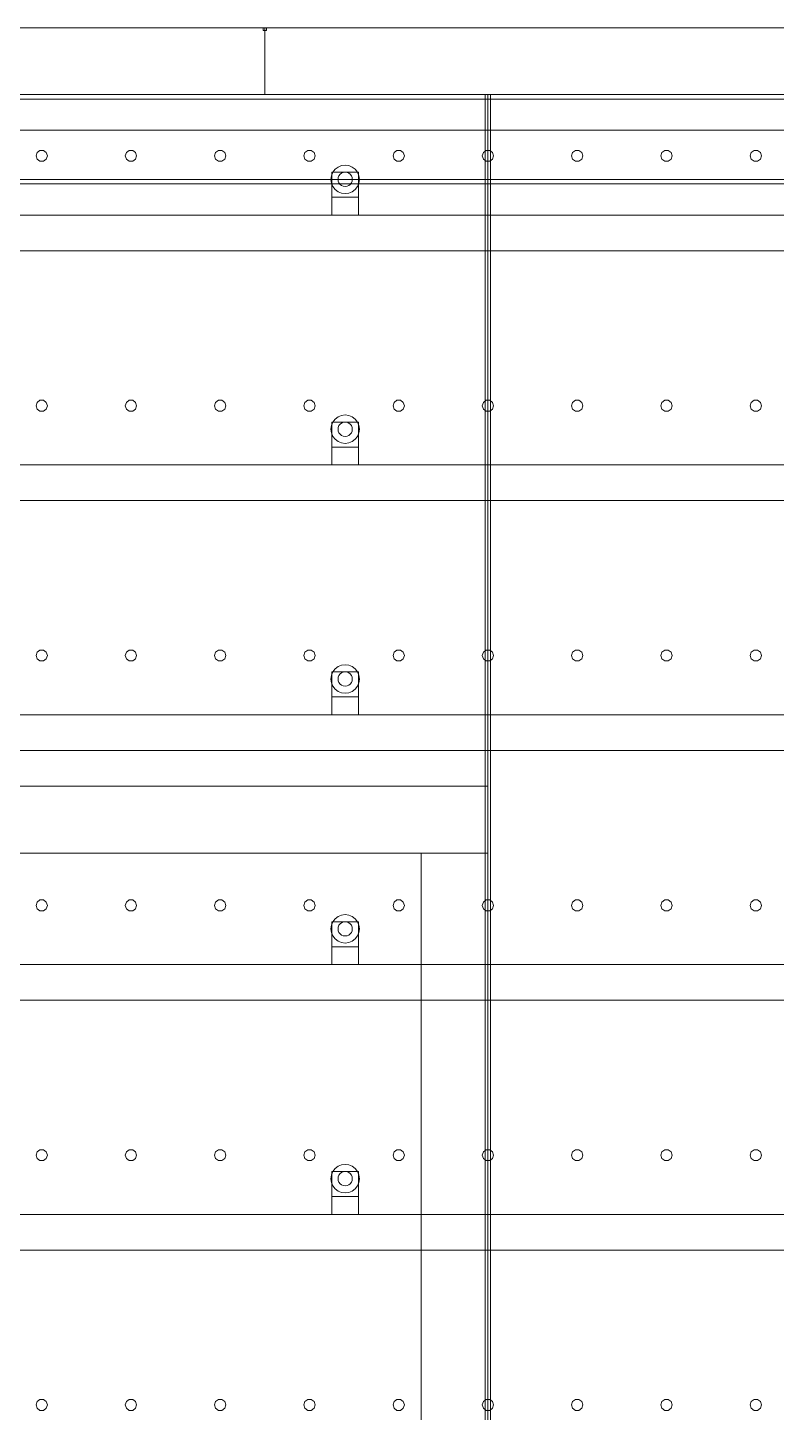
# Model space of a CAD drawing. Header units: millimetres. Extents: x -1970 to 59977, y -65068 to 6837.
# Drawn here: x 42324 to 43162, y 1448 to 3000 of the extents above; entities that cross this region are included whole.
import ezdxf

# ---------------------------------------------------------------- set-up
doc = ezdxf.new("R2010")
doc.units = ezdxf.units.MM
doc.layers.add('lateral_secador', color=7, linetype='Continuous', lineweight=0)

msp = doc.modelspace()

# ---------------------------------------------------------------- linework, layer by layer
at = {"layer": 'lateral_secador'}
for p, q in [((41589.253, 3000), (42589.253, 3000)), ((42587.253, 3000), (42591.253, 3000)), ((42587.253, 3000), (42587.253, 2997)), ((42587.253, 2997), (42591.253, 2997)), ((42589.253, 2925), (42589.253, 3000)), ((42589.253, 3000), (43589.253, 3000)), ((42591.253, 2997), (42591.253, 3000)), ((38839.253, 2925), (58839.253, 2925)), ((38839.253, 2920), (58839.253, 2920)), ((41589.253, 2925), (42589.253, 2925)), ((41839.253, 2925), (42839.253, 2925)), ((42589.253, 2925), (43589.253, 2925)), ((42836.253, 2925), (42842.253, 2925)), ((42836.253, 2925), (42836.253, 60)), ((42839.253, 0), (42839.253, 2925)), ((42839.253, 2925), (43839.253, 2925)), ((42842.253, 60), (42842.253, 2925)), ((38839.253, 2885), (58839.253, 2885)), ((42334.116, 2860.082), (42332.903, 2856.35)), ((42332.903, 2856.35), (42334.116, 2852.618)), ((42337.291, 2862.389), (42334.116, 2860.082)), ((42341.215, 2862.389), (42337.291, 2862.389)), ((42344.39, 2860.082), (42341.215, 2862.389)), ((42345.603, 2856.35), (42344.39, 2860.082)), ((42344.39, 2852.618), (42345.603, 2856.35)), ((42434.116, 2860.082), (42432.903, 2856.35)), ((42432.903, 2856.35), (42434.116, 2852.618)), ((42437.291, 2862.389), (42434.116, 2860.082)), ((42441.215, 2862.389), (42437.291, 2862.389)), ((42444.39, 2860.082), (42441.215, 2862.389)), ((42445.603, 2856.35), (42444.39, 2860.082)), ((42444.39, 2852.618), (42445.603, 2856.35)), ((42534.116, 2860.082), (42532.903, 2856.35)), ((42532.903, 2856.35), (42534.116, 2852.618)), ((42537.291, 2862.389), (42534.116, 2860.082)), ((42541.215, 2862.389), (42537.291, 2862.389)), ((42544.39, 2860.082), (42541.215, 2862.389)), ((42545.603, 2856.35), (42544.39, 2860.082)), ((42544.39, 2852.618), (42545.603, 2856.35)), ((42634.116, 2860.082), (42632.903, 2856.35)), ((42632.903, 2856.35), (42634.116, 2852.618)), ((42637.291, 2862.389), (42634.116, 2860.082)), ((42641.215, 2862.389), (42637.291, 2862.389)), ((42644.39, 2860.082), (42641.215, 2862.389)), ((42645.603, 2856.35), (42644.39, 2860.082)), ((42644.39, 2852.618), (42645.603, 2856.35)), ((42734.116, 2860.082), (42732.903, 2856.35)), ((42732.903, 2856.35), (42734.116, 2852.618)), ((42737.291, 2862.389), (42734.116, 2860.082)), ((42741.215, 2862.389), (42737.291, 2862.389)), ((42744.39, 2860.082), (42741.215, 2862.389)), ((42745.603, 2856.35), (42744.39, 2860.082)), ((42744.39, 2852.618), (42745.603, 2856.35)), ((42834.116, 2860.082), (42832.903, 2856.35)), ((42832.903, 2856.35), (42834.116, 2852.618)), ((42837.291, 2862.389), (42834.116, 2860.082)), ((42841.215, 2862.389), (42837.291, 2862.389)), ((42844.39, 2860.082), (42841.215, 2862.389)), ((42845.603, 2856.35), (42844.39, 2860.082)), ((42844.39, 2852.618), (42845.603, 2856.35)), ((42934.116, 2860.082), (42932.903, 2856.35)), ((42932.903, 2856.35), (42934.116, 2852.618)), ((42937.291, 2862.389), (42934.116, 2860.082)), ((42941.215, 2862.389), (42937.291, 2862.389)), ((42944.39, 2860.082), (42941.215, 2862.389)), ((42945.603, 2856.35), (42944.39, 2860.082)), ((42944.39, 2852.618), (42945.603, 2856.35)), ((43034.116, 2860.082), (43032.903, 2856.35)), ((43032.903, 2856.35), (43034.116, 2852.618)), ((43037.291, 2862.389), (43034.116, 2860.082)), ((43041.215, 2862.389), (43037.291, 2862.389)), ((43044.39, 2860.082), (43041.215, 2862.389)), ((43045.603, 2856.35), (43044.39, 2860.082)), ((43044.39, 2852.618), (43045.603, 2856.35)), ((43134.116, 2860.082), (43132.903, 2856.35)), ((43132.903, 2856.35), (43134.116, 2852.618)), ((43137.291, 2862.389), (43134.116, 2860.082)), ((43141.215, 2862.389), (43137.291, 2862.389)), ((43144.39, 2860.082), (43141.215, 2862.389)), ((43145.603, 2856.35), (43144.39, 2860.082)), ((43144.39, 2852.618), (43145.603, 2856.35)), ((42334.116, 2852.618), (42337.291, 2850.311)), ((42337.291, 2850.311), (42341.215, 2850.311)), ((42341.215, 2850.311), (42344.39, 2852.618)), ((42434.116, 2852.618), (42437.291, 2850.311)), ((42437.291, 2850.311), (42441.215, 2850.311)), ((42441.215, 2850.311), (42444.39, 2852.618)), ((42534.116, 2852.618), (42537.291, 2850.311)), ((42537.291, 2850.311), (42541.215, 2850.311)), ((42541.215, 2850.311), (42544.39, 2852.618)), ((42634.116, 2852.618), (42637.291, 2850.311)), ((42637.291, 2850.311), (42641.215, 2850.311)), ((42641.215, 2850.311), (42644.39, 2852.618)), ((42667.939, 2841.314), (42665.397, 2838)), ((42671.253, 2843.856), (42667.939, 2841.314)), ((42675.112, 2845.455), (42671.253, 2843.856)), ((42679.253, 2846), (42675.112, 2845.455)), ((42683.394, 2845.455), (42679.253, 2846)), ((42687.253, 2843.856), (42683.394, 2845.455)), ((42690.567, 2841.314), (42687.253, 2843.856)), ((42693.109, 2838), (42690.567, 2841.314)), ((42734.116, 2852.618), (42737.291, 2850.311)), ((42737.291, 2850.311), (42741.215, 2850.311)), ((42741.215, 2850.311), (42744.39, 2852.618)), ((42834.116, 2852.618), (42837.291, 2850.311)), ((42837.291, 2850.311), (42841.215, 2850.311)), ((42841.215, 2850.311), (42844.39, 2852.618)), ((42934.116, 2852.618), (42937.291, 2850.311)), ((42937.291, 2850.311), (42941.215, 2850.311)), ((42941.215, 2850.311), (42944.39, 2852.618)), ((43034.116, 2852.618), (43037.291, 2850.311)), ((43037.291, 2850.311), (43041.215, 2850.311)), ((43041.215, 2850.311), (43044.39, 2852.618)), ((43134.116, 2852.618), (43137.291, 2850.311)), ((43137.291, 2850.311), (43141.215, 2850.311)), ((43141.215, 2850.311), (43144.39, 2852.618)), ((38839.253, 2830), (58839.253, 2830)), ((38839.253, 2825), (58839.253, 2825)), ((42663.798, 2834.141), (42663.253, 2830)), ((42663.253, 2830), (42663.798, 2825.859)), ((42665.397, 2838), (42663.798, 2834.141)), ((42663.798, 2825.859), (42665.397, 2822)), ((42664.253, 2838), (42694.253, 2838)), ((42664.253, 2838), (42664.253, 2810)), ((42671.526, 2832.071), (42671.253, 2830)), ((42671.253, 2830), (42671.526, 2827.929)), ((42672.325, 2834), (42671.526, 2832.071)), ((42671.526, 2827.929), (42672.325, 2826)), ((42673.596, 2835.657), (42672.325, 2834)), ((42672.325, 2826), (42673.596, 2824.343)), ((42675.253, 2836.928), (42673.596, 2835.657)), ((42677.182, 2837.727), (42675.253, 2836.928)), ((42679.253, 2838), (42677.182, 2837.727)), ((42681.324, 2837.727), (42679.253, 2838)), ((42683.253, 2836.928), (42681.324, 2837.727)), ((42684.91, 2835.657), (42683.253, 2836.928)), ((42686.181, 2834), (42684.91, 2835.657)), ((42684.91, 2824.343), (42686.181, 2826)), ((42686.98, 2832.071), (42686.181, 2834)), ((42686.181, 2826), (42686.98, 2827.929)), ((42687.253, 2830), (42686.98, 2832.071)), ((42686.98, 2827.929), (42687.253, 2830)), ((42694.708, 2834.141), (42693.109, 2838)), ((42693.109, 2822), (42694.708, 2825.859)), ((42694.253, 2810), (42694.253, 2838)), ((42695.253, 2830), (42694.708, 2834.141)), ((42694.708, 2825.859), (42695.253, 2830)), ((42664.253, 2810), (42694.253, 2810)), ((42664.253, 2810), (42664.253, 2790)), ((42665.397, 2822), (42667.939, 2818.686)), ((42667.939, 2818.686), (42671.253, 2816.144)), ((42671.253, 2816.144), (42675.112, 2814.545)), ((42673.596, 2824.343), (42675.253, 2823.072)), ((42675.112, 2814.545), (42679.253, 2814)), ((42675.253, 2823.072), (42677.182, 2822.273)), ((42677.182, 2822.273), (42679.253, 2822)), ((42679.253, 2822), (42681.324, 2822.273)), ((42679.253, 2814), (42683.394, 2814.545)), ((42681.324, 2822.273), (42683.253, 2823.072)), ((42683.253, 2823.072), (42684.91, 2824.343)), ((42683.394, 2814.545), (42687.253, 2816.144)), ((42687.253, 2816.144), (42690.567, 2818.686)), ((42690.567, 2818.686), (42693.109, 2822)), ((42694.253, 2790), (42694.253, 2810)), ((39189.253, 2790), (58489.253, 2790)), ((42664.253, 2790), (42694.253, 2790)), ((39189.253, 2750), (58489.253, 2750)), ((42334.116, 2580.082), (42332.903, 2576.35)), ((42332.903, 2576.35), (42334.116, 2572.618)), ((42337.291, 2582.389), (42334.116, 2580.082)), ((42341.215, 2582.389), (42337.291, 2582.389)), ((42344.39, 2580.082), (42341.215, 2582.389)), ((42345.603, 2576.35), (42344.39, 2580.082)), ((42344.39, 2572.618), (42345.603, 2576.35)), ((42434.116, 2580.082), (42432.903, 2576.35)), ((42432.903, 2576.35), (42434.116, 2572.618)), ((42437.291, 2582.389), (42434.116, 2580.082)), ((42441.215, 2582.389), (42437.291, 2582.389)), ((42444.39, 2580.082), (42441.215, 2582.389)), ((42445.603, 2576.35), (42444.39, 2580.082)), ((42444.39, 2572.618), (42445.603, 2576.35)), ((42534.116, 2580.082), (42532.903, 2576.35)), ((42532.903, 2576.35), (42534.116, 2572.618)), ((42537.291, 2582.389), (42534.116, 2580.082)), ((42541.215, 2582.389), (42537.291, 2582.389)), ((42544.39, 2580.082), (42541.215, 2582.389)), ((42545.603, 2576.35), (42544.39, 2580.082)), ((42544.39, 2572.618), (42545.603, 2576.35)), ((42634.116, 2580.082), (42632.903, 2576.35)), ((42632.903, 2576.35), (42634.116, 2572.618)), ((42637.291, 2582.389), (42634.116, 2580.082)), ((42641.215, 2582.389), (42637.291, 2582.389)), ((42644.39, 2580.082), (42641.215, 2582.389)), ((42645.603, 2576.35), (42644.39, 2580.082)), ((42644.39, 2572.618), (42645.603, 2576.35)), ((42734.116, 2580.082), (42732.903, 2576.35)), ((42732.903, 2576.35), (42734.116, 2572.618)), ((42737.291, 2582.389), (42734.116, 2580.082)), ((42741.215, 2582.389), (42737.291, 2582.389)), ((42744.39, 2580.082), (42741.215, 2582.389)), ((42745.603, 2576.35), (42744.39, 2580.082)), ((42744.39, 2572.618), (42745.603, 2576.35)), ((42834.116, 2580.082), (42832.903, 2576.35)), ((42832.903, 2576.35), (42834.116, 2572.618)), ((42837.291, 2582.389), (42834.116, 2580.082)), ((42841.215, 2582.389), (42837.291, 2582.389)), ((42844.39, 2580.082), (42841.215, 2582.389)), ((42845.603, 2576.35), (42844.39, 2580.082)), ((42844.39, 2572.618), (42845.603, 2576.35)), ((42934.116, 2580.082), (42932.903, 2576.35)), ((42932.903, 2576.35), (42934.116, 2572.618)), ((42937.291, 2582.389), (42934.116, 2580.082)), ((42941.215, 2582.389), (42937.291, 2582.389)), ((42944.39, 2580.082), (42941.215, 2582.389)), ((42945.603, 2576.35), (42944.39, 2580.082)), ((42944.39, 2572.618), (42945.603, 2576.35)), ((43034.116, 2580.082), (43032.903, 2576.35)), ((43032.903, 2576.35), (43034.116, 2572.618)), ((43037.291, 2582.389), (43034.116, 2580.082)), ((43041.215, 2582.389), (43037.291, 2582.389)), ((43044.39, 2580.082), (43041.215, 2582.389)), ((43045.603, 2576.35), (43044.39, 2580.082)), ((43044.39, 2572.618), (43045.603, 2576.35)), ((43134.116, 2580.082), (43132.903, 2576.35)), ((43132.903, 2576.35), (43134.116, 2572.618)), ((43137.291, 2582.389), (43134.116, 2580.082)), ((43141.215, 2582.389), (43137.291, 2582.389)), ((43144.39, 2580.082), (43141.215, 2582.389)), ((43145.603, 2576.35), (43144.39, 2580.082)), ((43144.39, 2572.618), (43145.603, 2576.35)), ((42334.116, 2572.618), (42337.291, 2570.311)), ((42337.291, 2570.311), (42341.215, 2570.311)), ((42341.215, 2570.311), (42344.39, 2572.618)), ((42434.116, 2572.618), (42437.291, 2570.311)), ((42437.291, 2570.311), (42441.215, 2570.311)), ((42441.215, 2570.311), (42444.39, 2572.618)), ((42534.116, 2572.618), (42537.291, 2570.311)), ((42537.291, 2570.311), (42541.215, 2570.311)), ((42541.215, 2570.311), (42544.39, 2572.618)), ((42634.116, 2572.618), (42637.291, 2570.311)), ((42637.291, 2570.311), (42641.215, 2570.311)), ((42641.215, 2570.311), (42644.39, 2572.618)), ((42667.939, 2561.314), (42665.397, 2558)), ((42671.253, 2563.856), (42667.939, 2561.314)), ((42675.112, 2565.455), (42671.253, 2563.856)), ((42679.253, 2566), (42675.112, 2565.455)), ((42683.394, 2565.455), (42679.253, 2566)), ((42687.253, 2563.856), (42683.394, 2565.455)), ((42690.567, 2561.314), (42687.253, 2563.856)), ((42693.109, 2558), (42690.567, 2561.314)), ((42734.116, 2572.618), (42737.291, 2570.311)), ((42737.291, 2570.311), (42741.215, 2570.311)), ((42741.215, 2570.311), (42744.39, 2572.618)), ((42834.116, 2572.618), (42837.291, 2570.311)), ((42837.291, 2570.311), (42841.215, 2570.311)), ((42841.215, 2570.311), (42844.39, 2572.618)), ((42934.116, 2572.618), (42937.291, 2570.311)), ((42937.291, 2570.311), (42941.215, 2570.311)), ((42941.215, 2570.311), (42944.39, 2572.618)), ((43034.116, 2572.618), (43037.291, 2570.311)), ((43037.291, 2570.311), (43041.215, 2570.311)), ((43041.215, 2570.311), (43044.39, 2572.618)), ((43134.116, 2572.618), (43137.291, 2570.311)), ((43137.291, 2570.311), (43141.215, 2570.311)), ((43141.215, 2570.311), (43144.39, 2572.618)), ((42663.798, 2554.141), (42663.253, 2550)), ((42663.253, 2550), (42663.798, 2545.859)), ((42665.397, 2558), (42663.798, 2554.141)), ((42663.798, 2545.859), (42665.397, 2542)), ((42664.253, 2558), (42694.253, 2558)), ((42664.253, 2558), (42664.253, 2530)), ((42671.526, 2552.071), (42671.253, 2550)), ((42671.253, 2550), (42671.526, 2547.929)), ((42672.325, 2554), (42671.526, 2552.071)), ((42671.526, 2547.929), (42672.325, 2546)), ((42673.596, 2555.657), (42672.325, 2554)), ((42672.325, 2546), (42673.596, 2544.343)), ((42675.253, 2556.928), (42673.596, 2555.657)), ((42677.182, 2557.727), (42675.253, 2556.928)), ((42679.253, 2558), (42677.182, 2557.727)), ((42681.324, 2557.727), (42679.253, 2558)), ((42683.253, 2556.928), (42681.324, 2557.727)), ((42684.91, 2555.657), (42683.253, 2556.928)), ((42686.181, 2554), (42684.91, 2555.657)), ((42684.91, 2544.343), (42686.181, 2546)), ((42686.98, 2552.071), (42686.181, 2554)), ((42686.181, 2546), (42686.98, 2547.929)), ((42687.253, 2550), (42686.98, 2552.071)), ((42686.98, 2547.929), (42687.253, 2550)), ((42694.708, 2554.141), (42693.109, 2558)), ((42693.109, 2542), (42694.708, 2545.859)), ((42694.253, 2530), (42694.253, 2558)), ((42695.253, 2550), (42694.708, 2554.141)), ((42694.708, 2545.859), (42695.253, 2550)), ((42664.253, 2530), (42694.253, 2530)), ((42664.253, 2530), (42664.253, 2510)), ((42665.397, 2542), (42667.939, 2538.686)), ((42667.939, 2538.686), (42671.253, 2536.144)), ((42671.253, 2536.144), (42675.112, 2534.545)), ((42673.596, 2544.343), (42675.253, 2543.072)), ((42675.112, 2534.545), (42679.253, 2534)), ((42675.253, 2543.072), (42677.182, 2542.273)), ((42677.182, 2542.273), (42679.253, 2542)), ((42679.253, 2542), (42681.324, 2542.273)), ((42679.253, 2534), (42683.394, 2534.545)), ((42681.324, 2542.273), (42683.253, 2543.072)), ((42683.253, 2543.072), (42684.91, 2544.343)), ((42683.394, 2534.545), (42687.253, 2536.144)), ((42687.253, 2536.144), (42690.567, 2538.686)), ((42690.567, 2538.686), (42693.109, 2542)), ((42694.253, 2510), (42694.253, 2530)), ((39189.253, 2510), (58489.253, 2510)), ((42664.253, 2510), (42694.253, 2510)), ((39189.253, 2470), (58489.253, 2470)), ((42334.116, 2300.082), (42332.903, 2296.35)), ((42337.291, 2302.389), (42334.116, 2300.082)), ((42341.215, 2302.389), (42337.291, 2302.389)), ((42344.39, 2300.082), (42341.215, 2302.389)), ((42345.603, 2296.35), (42344.39, 2300.082)), ((42434.116, 2300.082), (42432.903, 2296.35)), ((42437.291, 2302.389), (42434.116, 2300.082)), ((42441.215, 2302.389), (42437.291, 2302.389)), ((42444.39, 2300.082), (42441.215, 2302.389)), ((42445.603, 2296.35), (42444.39, 2300.082)), ((42534.116, 2300.082), (42532.903, 2296.35)), ((42537.291, 2302.389), (42534.116, 2300.082)), ((42541.215, 2302.389), (42537.291, 2302.389)), ((42544.39, 2300.082), (42541.215, 2302.389)), ((42545.603, 2296.35), (42544.39, 2300.082)), ((42634.116, 2300.082), (42632.903, 2296.35)), ((42637.291, 2302.389), (42634.116, 2300.082)), ((42641.215, 2302.389), (42637.291, 2302.389)), ((42644.39, 2300.082), (42641.215, 2302.389)), ((42645.603, 2296.35), (42644.39, 2300.082)), ((42734.116, 2300.082), (42732.903, 2296.35)), ((42737.291, 2302.389), (42734.116, 2300.082)), ((42741.215, 2302.389), (42737.291, 2302.389)), ((42744.39, 2300.082), (42741.215, 2302.389)), ((42745.603, 2296.35), (42744.39, 2300.082)), ((42834.116, 2300.082), (42832.903, 2296.35)), ((42837.291, 2302.389), (42834.116, 2300.082)), ((42841.215, 2302.389), (42837.291, 2302.389)), ((42844.39, 2300.082), (42841.215, 2302.389)), ((42845.603, 2296.35), (42844.39, 2300.082)), ((42934.116, 2300.082), (42932.903, 2296.35)), ((42937.291, 2302.389), (42934.116, 2300.082)), ((42941.215, 2302.389), (42937.291, 2302.389)), ((42944.39, 2300.082), (42941.215, 2302.389)), ((42945.603, 2296.35), (42944.39, 2300.082)), ((43034.116, 2300.082), (43032.903, 2296.35)), ((43037.291, 2302.389), (43034.116, 2300.082)), ((43041.215, 2302.389), (43037.291, 2302.389)), ((43044.39, 2300.082), (43041.215, 2302.389)), ((43045.603, 2296.35), (43044.39, 2300.082)), ((43134.116, 2300.082), (43132.903, 2296.35)), ((43137.291, 2302.389), (43134.116, 2300.082)), ((43141.215, 2302.389), (43137.291, 2302.389)), ((43144.39, 2300.082), (43141.215, 2302.389)), ((43145.603, 2296.35), (43144.39, 2300.082)), ((42332.903, 2296.35), (42334.116, 2292.618)), ((42334.116, 2292.618), (42337.291, 2290.311)), ((42337.291, 2290.311), (42341.215, 2290.311)), ((42341.215, 2290.311), (42344.39, 2292.618)), ((42344.39, 2292.618), (42345.603, 2296.35)), ((42432.903, 2296.35), (42434.116, 2292.618)), ((42434.116, 2292.618), (42437.291, 2290.311)), ((42437.291, 2290.311), (42441.215, 2290.311)), ((42441.215, 2290.311), (42444.39, 2292.618)), ((42444.39, 2292.618), (42445.603, 2296.35)), ((42532.903, 2296.35), (42534.116, 2292.618)), ((42534.116, 2292.618), (42537.291, 2290.311)), ((42537.291, 2290.311), (42541.215, 2290.311)), ((42541.215, 2290.311), (42544.39, 2292.618)), ((42544.39, 2292.618), (42545.603, 2296.35)), ((42632.903, 2296.35), (42634.116, 2292.618)), ((42634.116, 2292.618), (42637.291, 2290.311)), ((42637.291, 2290.311), (42641.215, 2290.311)), ((42641.215, 2290.311), (42644.39, 2292.618)), ((42644.39, 2292.618), (42645.603, 2296.35)), ((42667.939, 2281.314), (42665.397, 2278)), ((42671.253, 2283.856), (42667.939, 2281.314)), ((42675.112, 2285.455), (42671.253, 2283.856)), ((42679.253, 2286), (42675.112, 2285.455)), ((42683.394, 2285.455), (42679.253, 2286)), ((42687.253, 2283.856), (42683.394, 2285.455)), ((42690.567, 2281.314), (42687.253, 2283.856)), ((42693.109, 2278), (42690.567, 2281.314)), ((42732.903, 2296.35), (42734.116, 2292.618)), ((42734.116, 2292.618), (42737.291, 2290.311)), ((42737.291, 2290.311), (42741.215, 2290.311)), ((42741.215, 2290.311), (42744.39, 2292.618)), ((42744.39, 2292.618), (42745.603, 2296.35)), ((42832.903, 2296.35), (42834.116, 2292.618)), ((42834.116, 2292.618), (42837.291, 2290.311)), ((42837.291, 2290.311), (42841.215, 2290.311)), ((42841.215, 2290.311), (42844.39, 2292.618)), ((42844.39, 2292.618), (42845.603, 2296.35)), ((42932.903, 2296.35), (42934.116, 2292.618)), ((42934.116, 2292.618), (42937.291, 2290.311)), ((42937.291, 2290.311), (42941.215, 2290.311)), ((42941.215, 2290.311), (42944.39, 2292.618)), ((42944.39, 2292.618), (42945.603, 2296.35)), ((43032.903, 2296.35), (43034.116, 2292.618)), ((43034.116, 2292.618), (43037.291, 2290.311)), ((43037.291, 2290.311), (43041.215, 2290.311)), ((43041.215, 2290.311), (43044.39, 2292.618)), ((43044.39, 2292.618), (43045.603, 2296.35)), ((43132.903, 2296.35), (43134.116, 2292.618)), ((43134.116, 2292.618), (43137.291, 2290.311)), ((43137.291, 2290.311), (43141.215, 2290.311)), ((43141.215, 2290.311), (43144.39, 2292.618)), ((43144.39, 2292.618), (43145.603, 2296.35)), ((42663.798, 2274.141), (42663.253, 2270)), ((42663.253, 2270), (42663.798, 2265.859)), ((42665.397, 2278), (42663.798, 2274.141)), ((42663.798, 2265.859), (42665.397, 2262)), ((42664.253, 2278), (42694.253, 2278)), ((42664.253, 2278), (42664.253, 2250)), ((42671.526, 2272.071), (42671.253, 2270)), ((42671.253, 2270), (42671.526, 2267.929)), ((42672.325, 2274), (42671.526, 2272.071)), ((42671.526, 2267.929), (42672.325, 2266)), ((42673.596, 2275.657), (42672.325, 2274)), ((42672.325, 2266), (42673.596, 2264.343)), ((42675.253, 2276.928), (42673.596, 2275.657)), ((42677.182, 2277.727), (42675.253, 2276.928)), ((42679.253, 2278), (42677.182, 2277.727)), ((42681.324, 2277.727), (42679.253, 2278)), ((42683.253, 2276.928), (42681.324, 2277.727)), ((42684.91, 2275.657), (42683.253, 2276.928)), ((42686.181, 2274), (42684.91, 2275.657)), ((42684.91, 2264.343), (42686.181, 2266)), ((42686.98, 2272.071), (42686.181, 2274)), ((42686.181, 2266), (42686.98, 2267.929)), ((42687.253, 2270), (42686.98, 2272.071)), ((42686.98, 2267.929), (42687.253, 2270)), ((42694.708, 2274.141), (42693.109, 2278)), ((42693.109, 2262), (42694.708, 2265.859)), ((42694.253, 2250), (42694.253, 2278)), ((42695.253, 2270), (42694.708, 2274.141)), ((42694.708, 2265.859), (42695.253, 2270)), ((42665.397, 2262), (42667.939, 2258.686)), ((42667.939, 2258.686), (42671.253, 2256.144)), ((42671.253, 2256.144), (42675.112, 2254.545)), ((42673.596, 2264.343), (42675.253, 2263.072)), ((42675.112, 2254.545), (42679.253, 2254)), ((42675.253, 2263.072), (42677.182, 2262.273)), ((42677.182, 2262.273), (42679.253, 2262)), ((42679.253, 2262), (42681.324, 2262.273)), ((42679.253, 2254), (42683.394, 2254.545)), ((42681.324, 2262.273), (42683.253, 2263.072)), ((42683.253, 2263.072), (42684.91, 2264.343)), ((42683.394, 2254.545), (42687.253, 2256.144)), ((42687.253, 2256.144), (42690.567, 2258.686)), ((42690.567, 2258.686), (42693.109, 2262)), ((42664.253, 2250), (42694.253, 2250)), ((42664.253, 2250), (42664.253, 2230)), ((42694.253, 2230), (42694.253, 2250)), ((39189.253, 2230), (58489.253, 2230)), ((42664.253, 2230), (42694.253, 2230)), ((39189.253, 2190), (58489.253, 2190)), ((39839.253, 2150), (42839.253, 2150)), ((42839.253, 2075), (42839.253, 2150)), ((39839.253, 2075), (42839.253, 2075)), ((41839.253, 2075), (42839.253, 2075)), ((42764.253, 2075), (42839.253, 2075)), ((42764.253, 2075), (42764.253, 135)), ((42839.253, 135), (42839.253, 2075)), ((42334.116, 2020.082), (42332.903, 2016.35)), ((42337.291, 2022.389), (42334.116, 2020.082)), ((42341.215, 2022.389), (42337.291, 2022.389)), ((42344.39, 2020.082), (42341.215, 2022.389)), ((42345.603, 2016.35), (42344.39, 2020.082)), ((42434.116, 2020.082), (42432.903, 2016.35)), ((42437.291, 2022.389), (42434.116, 2020.082)), ((42441.215, 2022.389), (42437.291, 2022.389)), ((42444.39, 2020.082), (42441.215, 2022.389)), ((42445.603, 2016.35), (42444.39, 2020.082)), ((42534.116, 2020.082), (42532.903, 2016.35)), ((42537.291, 2022.389), (42534.116, 2020.082)), ((42541.215, 2022.389), (42537.291, 2022.389)), ((42544.39, 2020.082), (42541.215, 2022.389)), ((42545.603, 2016.35), (42544.39, 2020.082)), ((42634.116, 2020.082), (42632.903, 2016.35)), ((42637.291, 2022.389), (42634.116, 2020.082)), ((42641.215, 2022.389), (42637.291, 2022.389)), ((42644.39, 2020.082), (42641.215, 2022.389)), ((42645.603, 2016.35), (42644.39, 2020.082)), ((42734.116, 2020.082), (42732.903, 2016.35)), ((42737.291, 2022.389), (42734.116, 2020.082)), ((42741.215, 2022.389), (42737.291, 2022.389)), ((42744.39, 2020.082), (42741.215, 2022.389)), ((42745.603, 2016.35), (42744.39, 2020.082)), ((42834.116, 2020.082), (42832.903, 2016.35)), ((42837.291, 2022.389), (42834.116, 2020.082)), ((42841.215, 2022.389), (42837.291, 2022.389)), ((42844.39, 2020.082), (42841.215, 2022.389)), ((42845.603, 2016.35), (42844.39, 2020.082)), ((42934.116, 2020.082), (42932.903, 2016.35)), ((42937.291, 2022.389), (42934.116, 2020.082)), ((42941.215, 2022.389), (42937.291, 2022.389)), ((42944.39, 2020.082), (42941.215, 2022.389)), ((42945.603, 2016.35), (42944.39, 2020.082)), ((43034.116, 2020.082), (43032.903, 2016.35)), ((43037.291, 2022.389), (43034.116, 2020.082)), ((43041.215, 2022.389), (43037.291, 2022.389)), ((43044.39, 2020.082), (43041.215, 2022.389)), ((43045.603, 2016.35), (43044.39, 2020.082)), ((43134.116, 2020.082), (43132.903, 2016.35)), ((43137.291, 2022.389), (43134.116, 2020.082)), ((43141.215, 2022.389), (43137.291, 2022.389)), ((43144.39, 2020.082), (43141.215, 2022.389)), ((43145.603, 2016.35), (43144.39, 2020.082)), ((42332.903, 2016.35), (42334.116, 2012.618)), ((42334.116, 2012.618), (42337.291, 2010.311)), ((42337.291, 2010.311), (42341.215, 2010.311)), ((42341.215, 2010.311), (42344.39, 2012.618)), ((42344.39, 2012.618), (42345.603, 2016.35)), ((42432.903, 2016.35), (42434.116, 2012.618)), ((42434.116, 2012.618), (42437.291, 2010.311)), ((42437.291, 2010.311), (42441.215, 2010.311)), ((42441.215, 2010.311), (42444.39, 2012.618)), ((42444.39, 2012.618), (42445.603, 2016.35)), ((42532.903, 2016.35), (42534.116, 2012.618)), ((42534.116, 2012.618), (42537.291, 2010.311)), ((42537.291, 2010.311), (42541.215, 2010.311)), ((42541.215, 2010.311), (42544.39, 2012.618)), ((42544.39, 2012.618), (42545.603, 2016.35)), ((42632.903, 2016.35), (42634.116, 2012.618)), ((42634.116, 2012.618), (42637.291, 2010.311)), ((42637.291, 2010.311), (42641.215, 2010.311)), ((42641.215, 2010.311), (42644.39, 2012.618)), ((42644.39, 2012.618), (42645.603, 2016.35)), ((42671.253, 2003.856), (42667.939, 2001.314)), ((42675.112, 2005.455), (42671.253, 2003.856)), ((42679.253, 2006), (42675.112, 2005.455)), ((42683.394, 2005.455), (42679.253, 2006)), ((42687.253, 2003.856), (42683.394, 2005.455)), ((42690.567, 2001.314), (42687.253, 2003.856)), ((42732.903, 2016.35), (42734.116, 2012.618)), ((42734.116, 2012.618), (42737.291, 2010.311)), ((42737.291, 2010.311), (42741.215, 2010.311)), ((42741.215, 2010.311), (42744.39, 2012.618)), ((42744.39, 2012.618), (42745.603, 2016.35)), ((42832.903, 2016.35), (42834.116, 2012.618)), ((42834.116, 2012.618), (42837.291, 2010.311)), ((42837.291, 2010.311), (42841.215, 2010.311)), ((42841.215, 2010.311), (42844.39, 2012.618)), ((42844.39, 2012.618), (42845.603, 2016.35)), ((42932.903, 2016.35), (42934.116, 2012.618)), ((42934.116, 2012.618), (42937.291, 2010.311)), ((42937.291, 2010.311), (42941.215, 2010.311)), ((42941.215, 2010.311), (42944.39, 2012.618)), ((42944.39, 2012.618), (42945.603, 2016.35)), ((43032.903, 2016.35), (43034.116, 2012.618)), ((43034.116, 2012.618), (43037.291, 2010.311)), ((43037.291, 2010.311), (43041.215, 2010.311)), ((43041.215, 2010.311), (43044.39, 2012.618)), ((43044.39, 2012.618), (43045.603, 2016.35)), ((43132.903, 2016.35), (43134.116, 2012.618)), ((43134.116, 2012.618), (43137.291, 2010.311)), ((43137.291, 2010.311), (43141.215, 2010.311)), ((43141.215, 2010.311), (43144.39, 2012.618)), ((43144.39, 2012.618), (43145.603, 2016.35)), ((42663.798, 1994.141), (42663.253, 1990)), ((42663.253, 1990), (42663.798, 1985.859)), ((42665.397, 1998), (42663.798, 1994.141)), ((42664.253, 1998), (42694.253, 1998)), ((42664.253, 1998), (42664.253, 1970)), ((42667.939, 2001.314), (42665.397, 1998)), ((42671.526, 1992.071), (42671.253, 1990)), ((42671.253, 1990), (42671.526, 1987.929)), ((42672.325, 1994), (42671.526, 1992.071)), ((42671.526, 1987.929), (42672.325, 1986)), ((42673.596, 1995.657), (42672.325, 1994)), ((42675.253, 1996.928), (42673.596, 1995.657)), ((42677.182, 1997.727), (42675.253, 1996.928)), ((42679.253, 1998), (42677.182, 1997.727)), ((42681.324, 1997.727), (42679.253, 1998)), ((42683.253, 1996.928), (42681.324, 1997.727)), ((42684.91, 1995.657), (42683.253, 1996.928)), ((42686.181, 1994), (42684.91, 1995.657)), ((42686.98, 1992.071), (42686.181, 1994)), ((42686.181, 1986), (42686.98, 1987.929)), ((42687.253, 1990), (42686.98, 1992.071)), ((42686.98, 1987.929), (42687.253, 1990)), ((42693.109, 1998), (42690.567, 2001.314)), ((42694.708, 1994.141), (42693.109, 1998)), ((42694.253, 1970), (42694.253, 1998)), ((42695.253, 1990), (42694.708, 1994.141)), ((42694.708, 1985.859), (42695.253, 1990)), ((42663.798, 1985.859), (42665.397, 1982)), ((42665.397, 1982), (42667.939, 1978.686)), ((42667.939, 1978.686), (42671.253, 1976.144)), ((42671.253, 1976.144), (42675.112, 1974.545)), ((42672.325, 1986), (42673.596, 1984.343)), ((42673.596, 1984.343), (42675.253, 1983.072)), ((42675.112, 1974.545), (42679.253, 1974)), ((42675.253, 1983.072), (42677.182, 1982.273)), ((42677.182, 1982.273), (42679.253, 1982)), ((42679.253, 1982), (42681.324, 1982.273)), ((42679.253, 1974), (42683.394, 1974.545)), ((42681.324, 1982.273), (42683.253, 1983.072)), ((42683.253, 1983.072), (42684.91, 1984.343)), ((42683.394, 1974.545), (42687.253, 1976.144)), ((42684.91, 1984.343), (42686.181, 1986)), ((42687.253, 1976.144), (42690.567, 1978.686)), ((42690.567, 1978.686), (42693.109, 1982)), ((42693.109, 1982), (42694.708, 1985.859)), ((42664.253, 1970), (42694.253, 1970)), ((42664.253, 1970), (42664.253, 1950)), ((42694.253, 1950), (42694.253, 1970)), ((39189.253, 1950), (58489.253, 1950)), ((42664.253, 1950), (42694.253, 1950)), ((39189.253, 1910), (58489.253, 1910)), ((42334.116, 1740.082), (42332.903, 1736.35)), ((42337.291, 1742.389), (42334.116, 1740.082)), ((42341.215, 1742.389), (42337.291, 1742.389)), ((42344.39, 1740.082), (42341.215, 1742.389)), ((42345.603, 1736.35), (42344.39, 1740.082)), ((42434.116, 1740.082), (42432.903, 1736.35)), ((42437.291, 1742.389), (42434.116, 1740.082)), ((42441.215, 1742.389), (42437.291, 1742.389)), ((42444.39, 1740.082), (42441.215, 1742.389)), ((42445.603, 1736.35), (42444.39, 1740.082)), ((42534.116, 1740.082), (42532.903, 1736.35)), ((42537.291, 1742.389), (42534.116, 1740.082)), ((42541.215, 1742.389), (42537.291, 1742.389)), ((42544.39, 1740.082), (42541.215, 1742.389)), ((42545.603, 1736.35), (42544.39, 1740.082)), ((42634.116, 1740.082), (42632.903, 1736.35)), ((42637.291, 1742.389), (42634.116, 1740.082)), ((42641.215, 1742.389), (42637.291, 1742.389)), ((42644.39, 1740.082), (42641.215, 1742.389)), ((42645.603, 1736.35), (42644.39, 1740.082)), ((42734.116, 1740.082), (42732.903, 1736.35)), ((42737.291, 1742.389), (42734.116, 1740.082)), ((42741.215, 1742.389), (42737.291, 1742.389)), ((42744.39, 1740.082), (42741.215, 1742.389)), ((42745.603, 1736.35), (42744.39, 1740.082)), ((42834.116, 1740.082), (42832.903, 1736.35)), ((42837.291, 1742.389), (42834.116, 1740.082)), ((42841.215, 1742.389), (42837.291, 1742.389)), ((42844.39, 1740.082), (42841.215, 1742.389)), ((42845.603, 1736.35), (42844.39, 1740.082)), ((42934.116, 1740.082), (42932.903, 1736.35)), ((42937.291, 1742.389), (42934.116, 1740.082)), ((42941.215, 1742.389), (42937.291, 1742.389)), ((42944.39, 1740.082), (42941.215, 1742.389)), ((42945.603, 1736.35), (42944.39, 1740.082)), ((43034.116, 1740.082), (43032.903, 1736.35)), ((43037.291, 1742.389), (43034.116, 1740.082)), ((43041.215, 1742.389), (43037.291, 1742.389)), ((43044.39, 1740.082), (43041.215, 1742.389)), ((43045.603, 1736.35), (43044.39, 1740.082)), ((43134.116, 1740.082), (43132.903, 1736.35)), ((43137.291, 1742.389), (43134.116, 1740.082)), ((43141.215, 1742.389), (43137.291, 1742.389)), ((43144.39, 1740.082), (43141.215, 1742.389)), ((43145.603, 1736.35), (43144.39, 1740.082)), ((42332.903, 1736.35), (42334.116, 1732.618)), ((42334.116, 1732.618), (42337.291, 1730.311)), ((42337.291, 1730.311), (42341.215, 1730.311)), ((42341.215, 1730.311), (42344.39, 1732.618)), ((42344.39, 1732.618), (42345.603, 1736.35)), ((42432.903, 1736.35), (42434.116, 1732.618)), ((42434.116, 1732.618), (42437.291, 1730.311)), ((42437.291, 1730.311), (42441.215, 1730.311)), ((42441.215, 1730.311), (42444.39, 1732.618)), ((42444.39, 1732.618), (42445.603, 1736.35)), ((42532.903, 1736.35), (42534.116, 1732.618)), ((42534.116, 1732.618), (42537.291, 1730.311)), ((42537.291, 1730.311), (42541.215, 1730.311)), ((42541.215, 1730.311), (42544.39, 1732.618)), ((42544.39, 1732.618), (42545.603, 1736.35)), ((42632.903, 1736.35), (42634.116, 1732.618)), ((42634.116, 1732.618), (42637.291, 1730.311)), ((42637.291, 1730.311), (42641.215, 1730.311)), ((42641.215, 1730.311), (42644.39, 1732.618)), ((42644.39, 1732.618), (42645.603, 1736.35)), ((42671.253, 1723.856), (42667.939, 1721.314)), ((42675.112, 1725.455), (42671.253, 1723.856)), ((42679.253, 1726), (42675.112, 1725.455)), ((42683.394, 1725.455), (42679.253, 1726)), ((42687.253, 1723.856), (42683.394, 1725.455)), ((42690.567, 1721.314), (42687.253, 1723.856)), ((42732.903, 1736.35), (42734.116, 1732.618)), ((42734.116, 1732.618), (42737.291, 1730.311)), ((42737.291, 1730.311), (42741.215, 1730.311)), ((42741.215, 1730.311), (42744.39, 1732.618)), ((42744.39, 1732.618), (42745.603, 1736.35)), ((42832.903, 1736.35), (42834.116, 1732.618)), ((42834.116, 1732.618), (42837.291, 1730.311)), ((42837.291, 1730.311), (42841.215, 1730.311)), ((42841.215, 1730.311), (42844.39, 1732.618)), ((42844.39, 1732.618), (42845.603, 1736.35)), ((42932.903, 1736.35), (42934.116, 1732.618)), ((42934.116, 1732.618), (42937.291, 1730.311)), ((42937.291, 1730.311), (42941.215, 1730.311)), ((42941.215, 1730.311), (42944.39, 1732.618)), ((42944.39, 1732.618), (42945.603, 1736.35)), ((43032.903, 1736.35), (43034.116, 1732.618)), ((43034.116, 1732.618), (43037.291, 1730.311)), ((43037.291, 1730.311), (43041.215, 1730.311)), ((43041.215, 1730.311), (43044.39, 1732.618)), ((43044.39, 1732.618), (43045.603, 1736.35)), ((43132.903, 1736.35), (43134.116, 1732.618)), ((43134.116, 1732.618), (43137.291, 1730.311)), ((43137.291, 1730.311), (43141.215, 1730.311)), ((43141.215, 1730.311), (43144.39, 1732.618)), ((43144.39, 1732.618), (43145.603, 1736.35)), ((42663.798, 1714.141), (42663.253, 1710)), ((42663.253, 1710), (42663.798, 1705.859)), ((42665.397, 1718), (42663.798, 1714.141)), ((42664.253, 1718), (42694.253, 1718)), ((42664.253, 1718), (42664.253, 1690)), ((42667.939, 1721.314), (42665.397, 1718)), ((42671.526, 1712.071), (42671.253, 1710)), ((42671.253, 1710), (42671.526, 1707.929)), ((42672.325, 1714), (42671.526, 1712.071)), ((42671.526, 1707.929), (42672.325, 1706)), ((42673.596, 1715.657), (42672.325, 1714)), ((42675.253, 1716.928), (42673.596, 1715.657)), ((42677.182, 1717.727), (42675.253, 1716.928)), ((42679.253, 1718), (42677.182, 1717.727)), ((42681.324, 1717.727), (42679.253, 1718)), ((42683.253, 1716.928), (42681.324, 1717.727)), ((42684.91, 1715.657), (42683.253, 1716.928)), ((42686.181, 1714), (42684.91, 1715.657)), ((42686.98, 1712.071), (42686.181, 1714)), ((42686.181, 1706), (42686.98, 1707.929)), ((42687.253, 1710), (42686.98, 1712.071)), ((42686.98, 1707.929), (42687.253, 1710)), ((42693.109, 1718), (42690.567, 1721.314)), ((42694.708, 1714.141), (42693.109, 1718)), ((42694.253, 1690), (42694.253, 1718)), ((42695.253, 1710), (42694.708, 1714.141)), ((42694.708, 1705.859), (42695.253, 1710)), ((42663.798, 1705.859), (42665.397, 1702)), ((42665.397, 1702), (42667.939, 1698.686)), ((42667.939, 1698.686), (42671.253, 1696.144)), ((42671.253, 1696.144), (42675.112, 1694.545)), ((42672.325, 1706), (42673.596, 1704.343)), ((42673.596, 1704.343), (42675.253, 1703.072)), ((42675.112, 1694.545), (42679.253, 1694)), ((42675.253, 1703.072), (42677.182, 1702.273)), ((42677.182, 1702.273), (42679.253, 1702)), ((42679.253, 1702), (42681.324, 1702.273)), ((42679.253, 1694), (42683.394, 1694.545)), ((42681.324, 1702.273), (42683.253, 1703.072)), ((42683.253, 1703.072), (42684.91, 1704.343)), ((42683.394, 1694.545), (42687.253, 1696.144)), ((42684.91, 1704.343), (42686.181, 1706)), ((42687.253, 1696.144), (42690.567, 1698.686)), ((42690.567, 1698.686), (42693.109, 1702)), ((42693.109, 1702), (42694.708, 1705.859)), ((42664.253, 1690), (42694.253, 1690)), ((42664.253, 1690), (42664.253, 1670)), ((42694.253, 1670), (42694.253, 1690)), ((39189.253, 1670), (58489.253, 1670)), ((42664.253, 1670), (42694.253, 1670)), ((39189.253, 1630), (58489.253, 1630)), ((42334.116, 1460.082), (42332.903, 1456.35)), ((42337.291, 1462.389), (42334.116, 1460.082)), ((42341.215, 1462.389), (42337.291, 1462.389)), ((42344.39, 1460.082), (42341.215, 1462.389)), ((42345.603, 1456.35), (42344.39, 1460.082)), ((42434.116, 1460.082), (42432.903, 1456.35)), ((42437.291, 1462.389), (42434.116, 1460.082)), ((42441.215, 1462.389), (42437.291, 1462.389)), ((42444.39, 1460.082), (42441.215, 1462.389)), ((42445.603, 1456.35), (42444.39, 1460.082)), ((42534.116, 1460.082), (42532.903, 1456.35)), ((42537.291, 1462.389), (42534.116, 1460.082)), ((42541.215, 1462.389), (42537.291, 1462.389)), ((42544.39, 1460.082), (42541.215, 1462.389)), ((42545.603, 1456.35), (42544.39, 1460.082)), ((42634.116, 1460.082), (42632.903, 1456.35)), ((42637.291, 1462.389), (42634.116, 1460.082)), ((42641.215, 1462.389), (42637.291, 1462.389)), ((42644.39, 1460.082), (42641.215, 1462.389)), ((42645.603, 1456.35), (42644.39, 1460.082)), ((42734.116, 1460.082), (42732.903, 1456.35)), ((42737.291, 1462.389), (42734.116, 1460.082)), ((42741.215, 1462.389), (42737.291, 1462.389)), ((42744.39, 1460.082), (42741.215, 1462.389)), ((42745.603, 1456.35), (42744.39, 1460.082)), ((42834.116, 1460.082), (42832.903, 1456.35)), ((42837.291, 1462.389), (42834.116, 1460.082)), ((42841.215, 1462.389), (42837.291, 1462.389)), ((42844.39, 1460.082), (42841.215, 1462.389)), ((42845.603, 1456.35), (42844.39, 1460.082)), ((42934.116, 1460.082), (42932.903, 1456.35)), ((42937.291, 1462.389), (42934.116, 1460.082)), ((42941.215, 1462.389), (42937.291, 1462.389)), ((42944.39, 1460.082), (42941.215, 1462.389)), ((42945.603, 1456.35), (42944.39, 1460.082)), ((43034.116, 1460.082), (43032.903, 1456.35)), ((43037.291, 1462.389), (43034.116, 1460.082)), ((43041.215, 1462.389), (43037.291, 1462.389)), ((43044.39, 1460.082), (43041.215, 1462.389)), ((43045.603, 1456.35), (43044.39, 1460.082)), ((43134.116, 1460.082), (43132.903, 1456.35)), ((43137.291, 1462.389), (43134.116, 1460.082)), ((43141.215, 1462.389), (43137.291, 1462.389)), ((43144.39, 1460.082), (43141.215, 1462.389)), ((43145.603, 1456.35), (43144.39, 1460.082)), ((42332.903, 1456.35), (42334.116, 1452.618)), ((42334.116, 1452.618), (42337.291, 1450.311)), ((42337.291, 1450.311), (42341.215, 1450.311)), ((42341.215, 1450.311), (42344.39, 1452.618)), ((42344.39, 1452.618), (42345.603, 1456.35)), ((42432.903, 1456.35), (42434.116, 1452.618)), ((42434.116, 1452.618), (42437.291, 1450.311)), ((42437.291, 1450.311), (42441.215, 1450.311)), ((42441.215, 1450.311), (42444.39, 1452.618)), ((42444.39, 1452.618), (42445.603, 1456.35)), ((42532.903, 1456.35), (42534.116, 1452.618)), ((42534.116, 1452.618), (42537.291, 1450.311)), ((42537.291, 1450.311), (42541.215, 1450.311)), ((42541.215, 1450.311), (42544.39, 1452.618)), ((42544.39, 1452.618), (42545.603, 1456.35)), ((42632.903, 1456.35), (42634.116, 1452.618)), ((42634.116, 1452.618), (42637.291, 1450.311)), ((42637.291, 1450.311), (42641.215, 1450.311)), ((42641.215, 1450.311), (42644.39, 1452.618)), ((42644.39, 1452.618), (42645.603, 1456.35)), ((42732.903, 1456.35), (42734.116, 1452.618)), ((42734.116, 1452.618), (42737.291, 1450.311)), ((42737.291, 1450.311), (42741.215, 1450.311)), ((42741.215, 1450.311), (42744.39, 1452.618)), ((42744.39, 1452.618), (42745.603, 1456.35)), ((42832.903, 1456.35), (42834.116, 1452.618)), ((42834.116, 1452.618), (42837.291, 1450.311)), ((42837.291, 1450.311), (42841.215, 1450.311)), ((42841.215, 1450.311), (42844.39, 1452.618)), ((42844.39, 1452.618), (42845.603, 1456.35)), ((42932.903, 1456.35), (42934.116, 1452.618)), ((42934.116, 1452.618), (42937.291, 1450.311)), ((42937.291, 1450.311), (42941.215, 1450.311)), ((42941.215, 1450.311), (42944.39, 1452.618)), ((42944.39, 1452.618), (42945.603, 1456.35)), ((43032.903, 1456.35), (43034.116, 1452.618)), ((43034.116, 1452.618), (43037.291, 1450.311)), ((43037.291, 1450.311), (43041.215, 1450.311)), ((43041.215, 1450.311), (43044.39, 1452.618)), ((43044.39, 1452.618), (43045.603, 1456.35)), ((43132.903, 1456.35), (43134.116, 1452.618)), ((43134.116, 1452.618), (43137.291, 1450.311)), ((43137.291, 1450.311), (43141.215, 1450.311)), ((43141.215, 1450.311), (43144.39, 1452.618)), ((43144.39, 1452.618), (43145.603, 1456.35))]:
    msp.add_line(p, q, dxfattribs=at)

doc.saveas('drawing.dxf')
